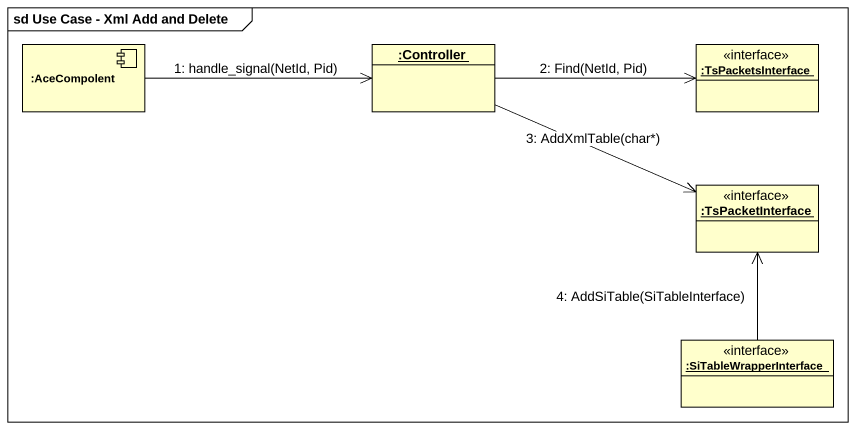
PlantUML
@startuml
mainframe sd Use Case - Xml Add and Delete
allowmixing
hide circle
hide empty members
component ":AceCompolent" as AceCompolent
object ":Controller" as Controller
object ":TsPacketsInterface" as TsPacketsInterface <<interface>>
object ":TsPacketInterface" as TsPacketInterface <<interface>>
object ":SiTableWrapperInterface" as SiTableWrapperInterface <<interface>>
AceCompolent -right-> Controller : 1: handle_signal(NetId, Pid)
Controller -right-> TsPacketsInterface : 2: Find(NetId, Pid)
Controller -right-> TsPacketInterface : 3: AddXmlTable(char*)
SiTableWrapperInterface -up-> TsPacketInterface : 4: AddSiTable(SiTableInterface)
@enduml
